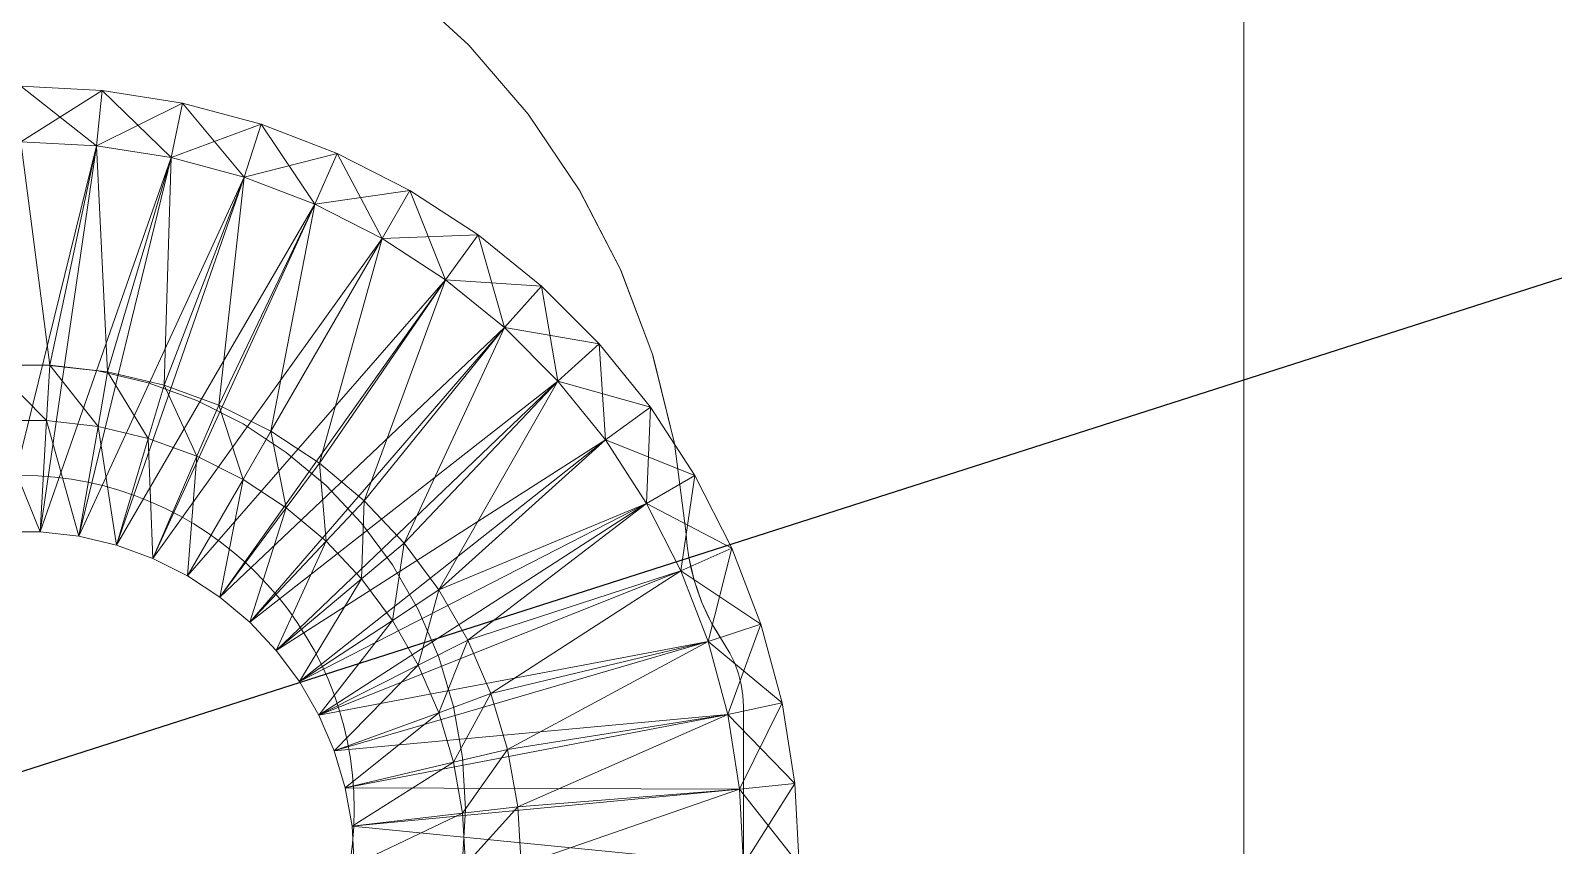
# Model space of a CAD drawing. Header units: millimetres. Extents: x 0 to 420, y 0 to 297.
# Drawn here: x 275.029 to 276.741, y 261.131 to 262.047 of the extents above; entities that cross this region are included whole.
import ezdxf

# ---------------------------------------------------------------- set-up
doc = ezdxf.new("R2010")
doc.units = ezdxf.units.MM
doc.layers.add('1', color=7, linetype='Continuous', true_color=0xffffff)
doc.layers.add('171', color=7, linetype='Continuous', true_color=0xffffff)
doc.dimstyles.get("Standard").update_dxf_attribs({"dimtxt": 0.18, "dimasz": 0.18, "dimexe": 0.18, "dimexo": 0.0625, "dimgap": 0.09, "dimtad": 0, "dimtih": 1, "dimtoh": 1, "dimdec": 4, "dimzin": 0, "dimdsep": 46, "dimtxsty": 'Standard', "dimcen": 0.09, "dimadec": 0, "dimazin": 0, "dimtfac": 1, "dimtdec": 4, "dimtofl": 0, "dimtmove": 0, "dimatfit": 3, "dimfxl": 1, "dimtolj": 1, "dimtzin": 0, "dimarcsym": 0})

msp = doc.modelspace()

# ---------------------------------------------------------------- linework, layer by layer
at = {"layer": '1', "color": 3, "linetype": 'Continuous', "lineweight": 18}
for p, q in [((275.1093, 261.9796), (275.0178, 261.9844)), ((275.0178, 261.9844), (275.1093, 261.9796)), ((275.0178, 261.9844), (275.1093, 261.9796)), ((275.1093, 261.9796), (275.0178, 261.9844)), ((275.0178, 261.9844), (275.1093, 261.9796)), ((275.1028, 261.9174), (275.0178, 261.9844)), ((275.0178, 261.9844), (275.1028, 261.9174)), ((275.1093, 261.9796), (275.0178, 261.9844)), ((275.1093, 261.9796), (275.0178, 261.9219)), ((275.0178, 261.9219), (275.1093, 261.9796)), ((275.1028, 261.9174), (275.1093, 261.9796)), ((275.1093, 261.9796), (275.1028, 261.9174)), ((275.1028, 261.9174), (275.1093, 261.9796)), ((275.1093, 261.9796), (275.1028, 261.9174)), ((275.1998, 261.9653), (275.1093, 261.9796)), ((275.1093, 261.9796), (275.1998, 261.9653)), ((275.1093, 261.9796), (275.1998, 261.9653)), ((275.1998, 261.9653), (275.1093, 261.9796)), ((275.1093, 261.9796), (275.1998, 261.9653)), ((275.1868, 261.9041), (275.1093, 261.9796)), ((275.1093, 261.9796), (275.1868, 261.9041)), ((275.1998, 261.9653), (275.1093, 261.9796)), ((275.1998, 261.9653), (275.1028, 261.9174)), ((275.1028, 261.9174), (275.1998, 261.9653)), ((275.1868, 261.9041), (275.1998, 261.9653)), ((275.1998, 261.9653), (275.1868, 261.9041)), ((275.1868, 261.9041), (275.1998, 261.9653)), ((275.1998, 261.9653), (275.1868, 261.9041)), ((275.2882, 261.9415), (275.1998, 261.9653)), ((275.1998, 261.9653), (275.2882, 261.9415)), ((275.1998, 261.9653), (275.2882, 261.9415)), ((275.2882, 261.9415), (275.1998, 261.9653)), ((275.1998, 261.9653), (275.2882, 261.9415)), ((275.2689, 261.8821), (275.1998, 261.9653)), ((275.1998, 261.9653), (275.2689, 261.8821)), ((275.2882, 261.9415), (275.1998, 261.9653)), ((275.2882, 261.9415), (275.1868, 261.9041)), ((275.1868, 261.9041), (275.2882, 261.9415)), ((275.2689, 261.8821), (275.2882, 261.9415)), ((275.2882, 261.9415), (275.2689, 261.8821)), ((275.2689, 261.8821), (275.2882, 261.9415)), ((275.2882, 261.9415), (275.2689, 261.8821)), ((275.3737, 261.9087), (275.2882, 261.9415)), ((275.2882, 261.9415), (275.3737, 261.9087)), ((275.2882, 261.9415), (275.3737, 261.9087)), ((275.3737, 261.9087), (275.2882, 261.9415)), ((275.2882, 261.9415), (275.3737, 261.9087)), ((275.3483, 261.8516), (275.2882, 261.9415)), ((275.2882, 261.9415), (275.3483, 261.8516)), ((275.3737, 261.9087), (275.2882, 261.9415)), ((275.1028, 261.9174), (275.0178, 261.9219)), ((275.0178, 261.9219), (275.1028, 261.9174)), ((275.0505, 261.6709), (275.0178, 261.9219)), ((275.0178, 261.9219), (275.1028, 261.9174)), ((275.0178, 261.9219), (275.0505, 261.6709)), ((275.1028, 261.9174), (275.0178, 261.9219)), ((274.996, 261.4837), (275.1028, 261.9174)), ((275.1028, 261.9174), (274.996, 261.4837)), ((275.0396, 261.4837), (275.1028, 261.9174)), ((275.1028, 261.9174), (275.0396, 261.4837)), ((275.0396, 261.4837), (275.1868, 261.9041)), ((275.1868, 261.9041), (275.0396, 261.4837)), ((275.1028, 261.9174), (275.0505, 261.6709)), ((275.0505, 261.6709), (275.1028, 261.9174)), ((275.083, 261.4787), (275.1868, 261.9041)), ((275.1868, 261.9041), (275.083, 261.4787)), ((275.1868, 261.9041), (275.1028, 261.9174)), ((275.1028, 261.9174), (275.1868, 261.9041)), ((275.1155, 261.6633), (275.1028, 261.9174)), ((275.1028, 261.9174), (275.1868, 261.9041)), ((275.1028, 261.9174), (275.1155, 261.6633)), ((275.1868, 261.9041), (275.1028, 261.9174)), ((275.1868, 261.9041), (275.1155, 261.6633)), ((275.1155, 261.6633), (275.1868, 261.9041)), ((275.1792, 261.6482), (275.1868, 261.9041)), ((275.1868, 261.9041), (275.1792, 261.6482)), ((275.2689, 261.8821), (275.1868, 261.9041)), ((275.1868, 261.9041), (275.2689, 261.8821)), ((275.1868, 261.9041), (275.2689, 261.8821)), ((275.2689, 261.8821), (275.1868, 261.9041)), ((275.3737, 261.9087), (275.2689, 261.8821)), ((275.2689, 261.8821), (275.3737, 261.9087)), ((275.3483, 261.8516), (275.3737, 261.9087)), ((275.3737, 261.9087), (275.3483, 261.8516)), ((275.3483, 261.8516), (275.3737, 261.9087)), ((275.3737, 261.9087), (275.3483, 261.8516)), ((275.4553, 261.8671), (275.3737, 261.9087)), ((275.3737, 261.9087), (275.4553, 261.8671)), ((275.3737, 261.9087), (275.4553, 261.8671)), ((275.4553, 261.8671), (275.3737, 261.9087)), ((275.3737, 261.9087), (275.4553, 261.8671)), ((275.4241, 261.813), (275.3737, 261.9087)), ((275.3737, 261.9087), (275.4241, 261.813)), ((275.4553, 261.8671), (275.3737, 261.9087)), ((275.083, 261.4787), (275.2689, 261.8821)), ((275.2689, 261.8821), (275.083, 261.4787)), ((275.1254, 261.4686), (275.2689, 261.8821)), ((275.2689, 261.8821), (275.1254, 261.4686)), ((275.2689, 261.8821), (275.1792, 261.6482)), ((275.1792, 261.6482), (275.2689, 261.8821)), ((275.2406, 261.6259), (275.2689, 261.8821)), ((275.2689, 261.8821), (275.2406, 261.6259)), ((275.3483, 261.8516), (275.2689, 261.8821)), ((275.2689, 261.8821), (275.3483, 261.8516)), ((275.2689, 261.8821), (275.3483, 261.8516)), ((275.3483, 261.8516), (275.2689, 261.8821)), ((275.4553, 261.8671), (275.3483, 261.8516)), ((275.3483, 261.8516), (275.4553, 261.8671)), ((275.4241, 261.813), (275.4553, 261.8671)), ((275.4553, 261.8671), (275.4241, 261.813)), ((275.4241, 261.813), (275.4553, 261.8671)), ((275.4553, 261.8671), (275.4241, 261.813)), ((275.5321, 261.8173), (275.4553, 261.8671)), ((275.4553, 261.8671), (275.5321, 261.8173)), ((275.4553, 261.8671), (275.5321, 261.8173)), ((275.5321, 261.8173), (275.4553, 261.8671)), ((275.4553, 261.8671), (275.5321, 261.8173)), ((275.4954, 261.7667), (275.4553, 261.8671)), ((275.4553, 261.8671), (275.4954, 261.7667)), ((275.5321, 261.8173), (275.4553, 261.8671)), ((275.1254, 261.4686), (275.3483, 261.8516)), ((275.3483, 261.8516), (275.1254, 261.4686)), ((275.1664, 261.4537), (275.3483, 261.8516)), ((275.3483, 261.8516), (275.1664, 261.4537)), ((275.3483, 261.8516), (275.2406, 261.6259)), ((275.2406, 261.6259), (275.3483, 261.8516)), ((275.2991, 261.5965), (275.3483, 261.8516)), ((275.3483, 261.8516), (275.2991, 261.5965)), ((275.4241, 261.813), (275.3483, 261.8516)), ((275.3483, 261.8516), (275.4241, 261.813)), ((275.3483, 261.8516), (275.4241, 261.813)), ((275.4241, 261.813), (275.3483, 261.8516)), ((275.5321, 261.8173), (275.4241, 261.813)), ((275.4241, 261.813), (275.5321, 261.8173)), ((275.5321, 261.8173), (275.4954, 261.7667)), ((275.4954, 261.7667), (275.5321, 261.8173)), ((275.4954, 261.7667), (275.5321, 261.8173)), ((275.5321, 261.8173), (275.4954, 261.7667)), ((275.5321, 261.8173), (275.6033, 261.7596)), ((275.6033, 261.7596), (275.5321, 261.8173)), ((275.5321, 261.8173), (275.6033, 261.7596)), ((275.5321, 261.8173), (275.6033, 261.7596)), ((275.6033, 261.7596), (275.5321, 261.8173)), ((275.5615, 261.7132), (275.5321, 261.8173)), ((275.5321, 261.8173), (275.5615, 261.7132)), ((275.6033, 261.7596), (275.5321, 261.8173)), ((275.1664, 261.4537), (275.4241, 261.813)), ((275.4241, 261.813), (275.1664, 261.4537)), ((275.2053, 261.4341), (275.4241, 261.813)), ((275.4241, 261.813), (275.2053, 261.4341)), ((275.4241, 261.813), (275.2991, 261.5965)), ((275.2991, 261.5965), (275.4241, 261.813)), ((275.3537, 261.5606), (275.4241, 261.813)), ((275.4241, 261.813), (275.3537, 261.5606)), ((275.4954, 261.7667), (275.4241, 261.813)), ((275.4241, 261.813), (275.4954, 261.7667)), ((275.4241, 261.813), (275.4954, 261.7667)), ((275.4954, 261.7667), (275.4241, 261.813)), ((275.2053, 261.4341), (275.4954, 261.7667)), ((275.4954, 261.7667), (275.2053, 261.4341)), ((275.2418, 261.4102), (275.4954, 261.7667)), ((275.4954, 261.7667), (275.2418, 261.4102)), ((275.4954, 261.7667), (275.3537, 261.5606)), ((275.3537, 261.5606), (275.4954, 261.7667)), ((275.4038, 261.5185), (275.4954, 261.7667)), ((275.4954, 261.7667), (275.4038, 261.5185)), ((275.6033, 261.7596), (275.4954, 261.7667)), ((275.5615, 261.7132), (275.4954, 261.7667)), ((275.4954, 261.7667), (275.6033, 261.7596)), ((275.4954, 261.7667), (275.5615, 261.7132)), ((275.4954, 261.7667), (275.5615, 261.7132)), ((275.5615, 261.7132), (275.4954, 261.7667)), ((275.6033, 261.7596), (275.5615, 261.7132)), ((275.5615, 261.7132), (275.6033, 261.7596)), ((275.5615, 261.7132), (275.6033, 261.7596)), ((275.6033, 261.7596), (275.5615, 261.7132)), ((275.6033, 261.7596), (275.6681, 261.6949)), ((275.6681, 261.6949), (275.6033, 261.7596)), ((275.6033, 261.7596), (275.6681, 261.6949)), ((275.6033, 261.7596), (275.6681, 261.6949)), ((275.6681, 261.6949), (275.6033, 261.7596)), ((275.6216, 261.653), (275.6033, 261.7596)), ((275.6033, 261.7596), (275.6216, 261.653)), ((275.6681, 261.6949), (275.6033, 261.7596)), ((275.2418, 261.4102), (275.5615, 261.7132)), ((275.5615, 261.7132), (275.2418, 261.4102)), ((275.2752, 261.3821), (275.5615, 261.7132)), ((275.5615, 261.7132), (275.2752, 261.3821)), ((275.5615, 261.7132), (275.4038, 261.5185)), ((275.4038, 261.5185), (275.5615, 261.7132)), ((275.4487, 261.4709), (275.5615, 261.7132)), ((275.5615, 261.7132), (275.4487, 261.4709)), ((275.6681, 261.6949), (275.5615, 261.7132)), ((275.6216, 261.653), (275.5615, 261.7132)), ((275.5615, 261.7132), (275.6681, 261.6949)), ((275.5615, 261.7132), (275.6216, 261.653)), ((275.5615, 261.7132), (275.6216, 261.653)), ((275.6216, 261.653), (275.5615, 261.7132)), ((275.6681, 261.6949), (275.6216, 261.653)), ((275.6216, 261.653), (275.6681, 261.6949)), ((275.6216, 261.653), (275.6681, 261.6949)), ((275.6681, 261.6949), (275.6216, 261.653)), ((275.6681, 261.6949), (275.7257, 261.6237)), ((275.7257, 261.6237), (275.6681, 261.6949)), ((275.6681, 261.6949), (275.7257, 261.6237)), ((275.6681, 261.6949), (275.7257, 261.6237)), ((275.7257, 261.6237), (275.6681, 261.6949)), ((275.6752, 261.587), (275.6681, 261.6949)), ((275.6681, 261.6949), (275.6752, 261.587)), ((275.7257, 261.6237), (275.6681, 261.6949)), ((275.0505, 261.6709), (274.9851, 261.6709)), ((275.0469, 261.6085), (274.9851, 261.6709)), ((274.9851, 261.6709), (275.0505, 261.6709)), ((274.9851, 261.6709), (275.0469, 261.6085)), ((275.0505, 261.6709), (275.0469, 261.6085)), ((275.0469, 261.6085), (275.0505, 261.6709)), ((275.1155, 261.6633), (275.0505, 261.6709)), ((275.1047, 261.6018), (275.0505, 261.6709)), ((275.0505, 261.6709), (275.1155, 261.6633)), ((275.0505, 261.6709), (275.1047, 261.6018)), ((275.1155, 261.6633), (275.1047, 261.6018)), ((275.1047, 261.6018), (275.1155, 261.6633)), ((275.1792, 261.6482), (275.1155, 261.6633)), ((275.1612, 261.5884), (275.1155, 261.6633)), ((275.1155, 261.6633), (275.1792, 261.6482)), ((275.1155, 261.6633), (275.1612, 261.5884)), ((275.1792, 261.6482), (275.1612, 261.5884)), ((275.1612, 261.5884), (275.1792, 261.6482)), ((275.2406, 261.6259), (275.1792, 261.6482)), ((275.2159, 261.5685), (275.1792, 261.6482)), ((275.1792, 261.6482), (275.2406, 261.6259)), ((275.1792, 261.6482), (275.2159, 261.5685)), ((275.2752, 261.3821), (275.6216, 261.653)), ((275.6216, 261.653), (275.2752, 261.3821)), ((275.3051, 261.3504), (275.6216, 261.653)), ((275.6216, 261.653), (275.3051, 261.3504)), ((275.6216, 261.653), (275.4487, 261.4709)), ((275.4487, 261.4709), (275.6216, 261.653)), ((275.4878, 261.4185), (275.6216, 261.653)), ((275.6216, 261.653), (275.4878, 261.4185)), ((275.7257, 261.6237), (275.6216, 261.653)), ((275.6752, 261.587), (275.6216, 261.653)), ((275.6216, 261.653), (275.7257, 261.6237)), ((275.6216, 261.653), (275.6752, 261.587)), ((275.6216, 261.653), (275.6752, 261.587)), ((275.6752, 261.587), (275.6216, 261.653)), ((275.2406, 261.6259), (275.2159, 261.5685)), ((275.2159, 261.5685), (275.2406, 261.6259)), ((275.2991, 261.5965), (275.2406, 261.6259)), ((275.2678, 261.5424), (275.2406, 261.6259)), ((275.2406, 261.6259), (275.2991, 261.5965)), ((275.2406, 261.6259), (275.2678, 261.5424)), ((275.7257, 261.6237), (275.6752, 261.587)), ((275.6752, 261.587), (275.7257, 261.6237)), ((275.6752, 261.587), (275.7257, 261.6237)), ((275.7257, 261.6237), (275.6752, 261.587)), ((275.7215, 261.5156), (275.7257, 261.6237)), ((275.7257, 261.6237), (275.7215, 261.5156)), ((275.7257, 261.6237), (275.7756, 261.5469)), ((275.7756, 261.5469), (275.7257, 261.6237)), ((275.7257, 261.6237), (275.7756, 261.5469)), ((275.7257, 261.6237), (275.7756, 261.5469)), ((275.7756, 261.5469), (275.7257, 261.6237)), ((275.7756, 261.5469), (275.7257, 261.6237)), ((275.0469, 261.6085), (274.9888, 261.6085)), ((275.0469, 261.6085), (274.9888, 261.6085)), ((274.9888, 261.6085), (275.0469, 261.6085)), ((275.0469, 261.6085), (274.9888, 261.6085)), ((274.9888, 261.6085), (275.0469, 261.6085)), ((275.0396, 261.4837), (274.9888, 261.6085)), ((274.9888, 261.6085), (275.0469, 261.6085)), ((274.9888, 261.6085), (275.0396, 261.4837)), ((275.0469, 261.6085), (275.0396, 261.4837)), ((275.0396, 261.4837), (275.0469, 261.6085)), ((275.1047, 261.6018), (275.0469, 261.6085)), ((275.1047, 261.6018), (275.0469, 261.6085)), ((275.0469, 261.6085), (275.1047, 261.6018)), ((275.1047, 261.6018), (275.0469, 261.6085)), ((275.0469, 261.6085), (275.1047, 261.6018)), ((275.083, 261.4787), (275.0469, 261.6085)), ((275.0469, 261.6085), (275.1047, 261.6018)), ((275.0469, 261.6085), (275.083, 261.4787)), ((275.1047, 261.6018), (275.083, 261.4787)), ((275.083, 261.4787), (275.1047, 261.6018)), ((275.1612, 261.5884), (275.1047, 261.6018)), ((275.1612, 261.5884), (275.1047, 261.6018)), ((275.1047, 261.6018), (275.1612, 261.5884)), ((275.1612, 261.5884), (275.1047, 261.6018)), ((275.1047, 261.6018), (275.1612, 261.5884)), ((275.1254, 261.4686), (275.1047, 261.6018)), ((275.1047, 261.6018), (275.1612, 261.5884)), ((275.1047, 261.6018), (275.1254, 261.4686)), ((275.2991, 261.5965), (275.2678, 261.5424)), ((275.2678, 261.5424), (275.2991, 261.5965)), ((275.3537, 261.5606), (275.2991, 261.5965)), ((275.3164, 261.5104), (275.2991, 261.5965)), ((275.2991, 261.5965), (275.3537, 261.5606)), ((275.2991, 261.5965), (275.3164, 261.5104)), ((275.1612, 261.5884), (275.1254, 261.4686)), ((275.1254, 261.4686), (275.1612, 261.5884)), ((275.2159, 261.5685), (275.1612, 261.5884)), ((275.2159, 261.5685), (275.1612, 261.5884)), ((275.1612, 261.5884), (275.2159, 261.5685)), ((275.2159, 261.5685), (275.1612, 261.5884)), ((275.1612, 261.5884), (275.2159, 261.5685)), ((275.1664, 261.4537), (275.1612, 261.5884)), ((275.1612, 261.5884), (275.2159, 261.5685)), ((275.1612, 261.5884), (275.1664, 261.4537)), ((275.3051, 261.3504), (275.6752, 261.587)), ((275.6752, 261.587), (275.3051, 261.3504)), ((275.3311, 261.3154), (275.6752, 261.587)), ((275.6752, 261.587), (275.3311, 261.3154)), ((275.4878, 261.4185), (275.6752, 261.587)), ((275.6752, 261.587), (275.4878, 261.4185)), ((275.7756, 261.5469), (275.6752, 261.587)), ((275.7215, 261.5156), (275.6752, 261.587)), ((275.6752, 261.587), (275.7756, 261.5469)), ((275.6752, 261.587), (275.7215, 261.5156)), ((275.6752, 261.587), (275.7215, 261.5156)), ((275.7215, 261.5156), (275.6752, 261.587)), ((275.2159, 261.5685), (275.1664, 261.4537)), ((275.1664, 261.4537), (275.2159, 261.5685)), ((275.2053, 261.4341), (275.2159, 261.5685)), ((275.2159, 261.5685), (275.2053, 261.4341)), ((275.2678, 261.5424), (275.2159, 261.5685)), ((275.2678, 261.5424), (275.2159, 261.5685)), ((275.2159, 261.5685), (275.2678, 261.5424)), ((275.2678, 261.5424), (275.2159, 261.5685)), ((275.2159, 261.5685), (275.2678, 261.5424)), ((275.2159, 261.5685), (275.2678, 261.5424)), ((275.3537, 261.5606), (275.3164, 261.5104)), ((275.3164, 261.5104), (275.3537, 261.5606)), ((275.4038, 261.5185), (275.3537, 261.5606)), ((275.361, 261.4731), (275.3537, 261.5606)), ((275.3537, 261.5606), (275.4038, 261.5185)), ((275.3537, 261.5606), (275.361, 261.4731)), ((275.2678, 261.5424), (275.2053, 261.4341)), ((275.2053, 261.4341), (275.2678, 261.5424)), ((275.2418, 261.4102), (275.2678, 261.5424)), ((275.2678, 261.5424), (275.2418, 261.4102)), ((275.3164, 261.5104), (275.2678, 261.5424)), ((275.3164, 261.5104), (275.2678, 261.5424)), ((275.2678, 261.5424), (275.3164, 261.5104)), ((275.3164, 261.5104), (275.2678, 261.5424)), ((275.2678, 261.5424), (275.3164, 261.5104)), ((275.2678, 261.5424), (275.3164, 261.5104)), ((275.7756, 261.5469), (275.7215, 261.5156)), ((275.7215, 261.5156), (275.7756, 261.5469)), ((275.7215, 261.5156), (275.7756, 261.5469)), ((275.7756, 261.5469), (275.7215, 261.5156)), ((275.7601, 261.4398), (275.7756, 261.5469)), ((275.7756, 261.5469), (275.7601, 261.4398)), ((275.7756, 261.5469), (275.8172, 261.4653)), ((275.8172, 261.4653), (275.7756, 261.5469)), ((275.7756, 261.5469), (275.8172, 261.4653)), ((275.7756, 261.5469), (275.8172, 261.4653)), ((275.8172, 261.4653), (275.7756, 261.5469)), ((275.8172, 261.4653), (275.7756, 261.5469)), ((275.3164, 261.5104), (275.2418, 261.4102)), ((275.2418, 261.4102), (275.3164, 261.5104)), ((275.2752, 261.3821), (275.3164, 261.5104)), ((275.3164, 261.5104), (275.2752, 261.3821)), ((275.361, 261.4731), (275.3164, 261.5104)), ((275.361, 261.4731), (275.3164, 261.5104)), ((275.3164, 261.5104), (275.361, 261.4731)), ((275.361, 261.4731), (275.3164, 261.5104)), ((275.3164, 261.5104), (275.361, 261.4731)), ((275.3164, 261.5104), (275.361, 261.4731)), ((275.3311, 261.3154), (275.7215, 261.5156)), ((275.7215, 261.5156), (275.3311, 261.3154)), ((275.7215, 261.5156), (275.3529, 261.2777)), ((275.3529, 261.2777), (275.7215, 261.5156)), ((275.4038, 261.5185), (275.361, 261.4731)), ((275.361, 261.4731), (275.4038, 261.5185)), ((275.4009, 261.4308), (275.4038, 261.5185)), ((275.4038, 261.5185), (275.4009, 261.4308)), ((275.4487, 261.4709), (275.4038, 261.5185)), ((275.4038, 261.5185), (275.4487, 261.4709)), ((275.7215, 261.5156), (275.4878, 261.4185)), ((275.4878, 261.4185), (275.7215, 261.5156)), ((275.7215, 261.5156), (275.5205, 261.3618)), ((275.5205, 261.3618), (275.7215, 261.5156)), ((275.8172, 261.4653), (275.7215, 261.5156)), ((275.7601, 261.4398), (275.7215, 261.5156)), ((275.7215, 261.5156), (275.8172, 261.4653)), ((275.7215, 261.5156), (275.7601, 261.4398)), ((275.7215, 261.5156), (275.7601, 261.4398)), ((275.7601, 261.4398), (275.7215, 261.5156)), ((275.0396, 261.4837), (274.996, 261.4837)), ((275.0396, 261.4837), (274.996, 261.4837)), ((274.996, 261.4837), (275.0396, 261.4837)), ((275.0396, 261.4837), (274.996, 261.4837)), ((274.996, 261.4837), (275.0396, 261.4837)), ((274.996, 261.4837), (275.0396, 261.4837)), ((275.083, 261.4787), (275.0396, 261.4837)), ((275.083, 261.4787), (275.0396, 261.4837)), ((275.0396, 261.4837), (275.083, 261.4787)), ((275.083, 261.4787), (275.0396, 261.4837)), ((275.0396, 261.4837), (275.083, 261.4787)), ((275.0396, 261.4837), (275.083, 261.4787)), ((275.1254, 261.4686), (275.083, 261.4787)), ((275.1254, 261.4686), (275.083, 261.4787)), ((275.083, 261.4787), (275.1254, 261.4686)), ((275.1254, 261.4686), (275.083, 261.4787)), ((275.083, 261.4787), (275.1254, 261.4686)), ((275.083, 261.4787), (275.1254, 261.4686)), ((275.361, 261.4731), (275.2752, 261.3821)), ((275.2752, 261.3821), (275.361, 261.4731)), ((275.3051, 261.3504), (275.361, 261.4731)), ((275.361, 261.4731), (275.3051, 261.3504)), ((275.4009, 261.4308), (275.361, 261.4731)), ((275.4009, 261.4308), (275.361, 261.4731)), ((275.361, 261.4731), (275.4009, 261.4308)), ((275.4009, 261.4308), (275.361, 261.4731)), ((275.361, 261.4731), (275.4009, 261.4308)), ((275.361, 261.4731), (275.4009, 261.4308)), ((275.1664, 261.4537), (275.1254, 261.4686)), ((275.1664, 261.4537), (275.1254, 261.4686)), ((275.1254, 261.4686), (275.1664, 261.4537)), ((275.1664, 261.4537), (275.1254, 261.4686)), ((275.1254, 261.4686), (275.1664, 261.4537)), ((275.1254, 261.4686), (275.1664, 261.4537)), ((275.4487, 261.4709), (275.4009, 261.4308)), ((275.4009, 261.4308), (275.4487, 261.4709)), ((275.4356, 261.3841), (275.4487, 261.4709)), ((275.4487, 261.4709), (275.4356, 261.3841)), ((275.4878, 261.4185), (275.4487, 261.4709)), ((275.4487, 261.4709), (275.4878, 261.4185)), ((275.8172, 261.4653), (275.7601, 261.4398)), ((275.7601, 261.4398), (275.8172, 261.4653)), ((275.7601, 261.4398), (275.8172, 261.4653)), ((275.8172, 261.4653), (275.7601, 261.4398)), ((275.7906, 261.3605), (275.8172, 261.4653)), ((275.8172, 261.4653), (275.7906, 261.3605)), ((275.8172, 261.4653), (275.85, 261.3798)), ((275.85, 261.3798), (275.8172, 261.4653)), ((275.8172, 261.4653), (275.85, 261.3798)), ((275.8172, 261.4653), (275.85, 261.3798)), ((275.85, 261.3798), (275.8172, 261.4653)), ((275.85, 261.3798), (275.8172, 261.4653)), ((275.2053, 261.4341), (275.1664, 261.4537)), ((275.2053, 261.4341), (275.1664, 261.4537)), ((275.1664, 261.4537), (275.2053, 261.4341)), ((275.2053, 261.4341), (275.1664, 261.4537)), ((275.1664, 261.4537), (275.2053, 261.4341)), ((275.1664, 261.4537), (275.2053, 261.4341)), ((275.3529, 261.2777), (275.7601, 261.4398)), ((275.7601, 261.4398), (275.3529, 261.2777)), ((275.7601, 261.4398), (275.5205, 261.3618)), ((275.5205, 261.3618), (275.7601, 261.4398)), ((275.7601, 261.4398), (275.5464, 261.3018)), ((275.5464, 261.3018), (275.7601, 261.4398)), ((275.85, 261.3798), (275.7601, 261.4398)), ((275.7906, 261.3605), (275.7601, 261.4398)), ((275.7601, 261.4398), (275.85, 261.3798)), ((275.7601, 261.4398), (275.7906, 261.3605)), ((275.7601, 261.4398), (275.7906, 261.3605)), ((275.7906, 261.3605), (275.7601, 261.4398)), ((275.2418, 261.4102), (275.2053, 261.4341)), ((275.2418, 261.4102), (275.2053, 261.4341)), ((275.2053, 261.4341), (275.2418, 261.4102)), ((275.2418, 261.4102), (275.2053, 261.4341)), ((275.2053, 261.4341), (275.2418, 261.4102)), ((275.2053, 261.4341), (275.2418, 261.4102)), ((275.4009, 261.4308), (275.3051, 261.3504)), ((275.3051, 261.3504), (275.4009, 261.4308)), ((275.3311, 261.3154), (275.4009, 261.4308)), ((275.4009, 261.4308), (275.3311, 261.3154)), ((275.4356, 261.3841), (275.4009, 261.4308)), ((275.4356, 261.3841), (275.4009, 261.4308)), ((275.4009, 261.4308), (275.4356, 261.3841)), ((275.4356, 261.3841), (275.4009, 261.4308)), ((275.4009, 261.4308), (275.4356, 261.3841)), ((275.4009, 261.4308), (275.4356, 261.3841)), ((275.2752, 261.3821), (275.2418, 261.4102)), ((275.2752, 261.3821), (275.2418, 261.4102)), ((275.2418, 261.4102), (275.2752, 261.3821)), ((275.2752, 261.3821), (275.2418, 261.4102)), ((275.2418, 261.4102), (275.2752, 261.3821)), ((275.2418, 261.4102), (275.2752, 261.3821)), ((275.4878, 261.4185), (275.4356, 261.3841)), ((275.4356, 261.3841), (275.4878, 261.4185)), ((275.4647, 261.3338), (275.4878, 261.4185)), ((275.4878, 261.4185), (275.4647, 261.3338)), ((275.5205, 261.3618), (275.4878, 261.4185)), ((275.4878, 261.4185), (275.5205, 261.3618)), ((275.3051, 261.3504), (275.2752, 261.3821)), ((275.3051, 261.3504), (275.2752, 261.3821)), ((275.2752, 261.3821), (275.3051, 261.3504)), ((275.3051, 261.3504), (275.2752, 261.3821)), ((275.2752, 261.3821), (275.3051, 261.3504)), ((275.2752, 261.3821), (275.3051, 261.3504)), ((275.4356, 261.3841), (275.3311, 261.3154)), ((275.3311, 261.3154), (275.4356, 261.3841)), ((275.3529, 261.2777), (275.4356, 261.3841)), ((275.4356, 261.3841), (275.3529, 261.2777)), ((275.4647, 261.3338), (275.4356, 261.3841)), ((275.4647, 261.3338), (275.4356, 261.3841)), ((275.4356, 261.3841), (275.4647, 261.3338)), ((275.4647, 261.3338), (275.4356, 261.3841)), ((275.4356, 261.3841), (275.4647, 261.3338)), ((275.4356, 261.3841), (275.4647, 261.3338)), ((275.85, 261.3798), (275.7906, 261.3605)), ((275.7906, 261.3605), (275.85, 261.3798)), ((275.7906, 261.3605), (275.85, 261.3798)), ((275.85, 261.3798), (275.7906, 261.3605)), ((275.8126, 261.2783), (275.85, 261.3798)), ((275.85, 261.3798), (275.8126, 261.2783)), ((275.85, 261.3798), (275.8737, 261.2913)), ((275.8737, 261.2913), (275.85, 261.3798)), ((275.85, 261.3798), (275.8737, 261.2913)), ((275.85, 261.3798), (275.8737, 261.2913)), ((275.8737, 261.2913), (275.85, 261.3798)), ((275.8737, 261.2913), (275.85, 261.3798)), ((275.3529, 261.2777), (275.7906, 261.3605)), ((275.7906, 261.3605), (275.3529, 261.2777)), ((275.3702, 261.2376), (275.7906, 261.3605)), ((275.7906, 261.3605), (275.3702, 261.2376)), ((275.5205, 261.3618), (275.4647, 261.3338)), ((275.4647, 261.3338), (275.5205, 261.3618)), ((275.4877, 261.2804), (275.5205, 261.3618)), ((275.5205, 261.3618), (275.4877, 261.2804)), ((275.5464, 261.3018), (275.5205, 261.3618)), ((275.5205, 261.3618), (275.5464, 261.3018)), ((275.7906, 261.3605), (275.5464, 261.3018)), ((275.5464, 261.3018), (275.7906, 261.3605)), ((275.7906, 261.3605), (275.5652, 261.2391)), ((275.5652, 261.2391), (275.7906, 261.3605)), ((275.8737, 261.2913), (275.7906, 261.3605)), ((275.8126, 261.2783), (275.7906, 261.3605)), ((275.7906, 261.3605), (275.8737, 261.2913)), ((275.7906, 261.3605), (275.8126, 261.2783)), ((275.7906, 261.3605), (275.8126, 261.2783)), ((275.8126, 261.2783), (275.7906, 261.3605)), ((275.3311, 261.3154), (275.3051, 261.3504)), ((275.3311, 261.3154), (275.3051, 261.3504)), ((275.3051, 261.3504), (275.3311, 261.3154)), ((275.3311, 261.3154), (275.3051, 261.3504)), ((275.3051, 261.3504), (275.3311, 261.3154)), ((275.3051, 261.3504), (275.3311, 261.3154)), ((275.4647, 261.3338), (275.3529, 261.2777)), ((275.3529, 261.2777), (275.4647, 261.3338)), ((275.3702, 261.2376), (275.4647, 261.3338)), ((275.4647, 261.3338), (275.3702, 261.2376)), ((275.4877, 261.2804), (275.4647, 261.3338)), ((275.4877, 261.2804), (275.4647, 261.3338)), ((275.4647, 261.3338), (275.4877, 261.2804)), ((275.4877, 261.2804), (275.4647, 261.3338)), ((275.4647, 261.3338), (275.4877, 261.2804)), ((275.4647, 261.3338), (275.4877, 261.2804)), ((275.3529, 261.2777), (275.3311, 261.3154)), ((275.3529, 261.2777), (275.3311, 261.3154)), ((275.3311, 261.3154), (275.3529, 261.2777)), ((275.3529, 261.2777), (275.3311, 261.3154)), ((275.3311, 261.3154), (275.3529, 261.2777)), ((275.3311, 261.3154), (275.3529, 261.2777)), ((275.5464, 261.3018), (275.4877, 261.2804)), ((275.4877, 261.2804), (275.5464, 261.3018)), ((275.5044, 261.2247), (275.5464, 261.3018)), ((275.5464, 261.3018), (275.5044, 261.2247)), ((275.5652, 261.2391), (275.5464, 261.3018)), ((275.5464, 261.3018), (275.5652, 261.2391)), ((275.8737, 261.2913), (275.8126, 261.2783)), ((275.8126, 261.2783), (275.8737, 261.2913)), ((275.8126, 261.2783), (275.8737, 261.2913)), ((275.8737, 261.2913), (275.8126, 261.2783)), ((275.8259, 261.1943), (275.8737, 261.2913)), ((275.8737, 261.2913), (275.8259, 261.1943)), ((275.8737, 261.2913), (275.888, 261.2008)), ((275.888, 261.2008), (275.8737, 261.2913)), ((275.8737, 261.2913), (275.888, 261.2008)), ((275.8737, 261.2913), (275.888, 261.2008)), ((275.888, 261.2008), (275.8737, 261.2913)), ((275.888, 261.2008), (275.8737, 261.2913)), ((275.3702, 261.2376), (275.3529, 261.2777)), ((275.3702, 261.2376), (275.3529, 261.2777)), ((275.3529, 261.2777), (275.3702, 261.2376)), ((275.3702, 261.2376), (275.3529, 261.2777)), ((275.3529, 261.2777), (275.3702, 261.2376)), ((275.3529, 261.2777), (275.3702, 261.2376)), ((275.4877, 261.2804), (275.3702, 261.2376)), ((275.3702, 261.2376), (275.4877, 261.2804)), ((275.3702, 261.2376), (275.8126, 261.2783)), ((275.8126, 261.2783), (275.3702, 261.2376)), ((275.3827, 261.1959), (275.4877, 261.2804)), ((275.4877, 261.2804), (275.3827, 261.1959)), ((275.3827, 261.1959), (275.8126, 261.2783)), ((275.8126, 261.2783), (275.3827, 261.1959)), ((275.5044, 261.2247), (275.4877, 261.2804)), ((275.5044, 261.2247), (275.4877, 261.2804)), ((275.4877, 261.2804), (275.5044, 261.2247)), ((275.5044, 261.2247), (275.4877, 261.2804)), ((275.4877, 261.2804), (275.5044, 261.2247)), ((275.4877, 261.2804), (275.5044, 261.2247)), ((275.8126, 261.2783), (275.5652, 261.2391)), ((275.5652, 261.2391), (275.8126, 261.2783)), ((275.8126, 261.2783), (275.5765, 261.1747)), ((275.5765, 261.1747), (275.8126, 261.2783)), ((275.888, 261.2008), (275.8126, 261.2783)), ((275.8259, 261.1943), (275.8126, 261.2783)), ((275.8126, 261.2783), (275.888, 261.2008)), ((275.8126, 261.2783), (275.8259, 261.1943)), ((275.8259, 261.1943), (275.8126, 261.2783)), ((275.8126, 261.2783), (275.8259, 261.1943)), ((275.3827, 261.1959), (275.3702, 261.2376)), ((275.3827, 261.1959), (275.3702, 261.2376)), ((275.3702, 261.2376), (275.3827, 261.1959)), ((275.3827, 261.1959), (275.3702, 261.2376)), ((275.3702, 261.2376), (275.3827, 261.1959)), ((275.3702, 261.2376), (275.3827, 261.1959)), ((275.5652, 261.2391), (275.5044, 261.2247)), ((275.5044, 261.2247), (275.5652, 261.2391)), ((275.5145, 261.1674), (275.5652, 261.2391)), ((275.5652, 261.2391), (275.5145, 261.1674)), ((275.5765, 261.1747), (275.5652, 261.2391)), ((275.5652, 261.2391), (275.5765, 261.1747)), ((275.5044, 261.2247), (275.3827, 261.1959)), ((275.3827, 261.1959), (275.5044, 261.2247)), ((275.3903, 261.1529), (275.5044, 261.2247)), ((275.5044, 261.2247), (275.3903, 261.1529)), ((275.5145, 261.1674), (275.5044, 261.2247)), ((275.5145, 261.1674), (275.5044, 261.2247)), ((275.5044, 261.2247), (275.5145, 261.1674)), ((275.5145, 261.1674), (275.5044, 261.2247)), ((275.5044, 261.2247), (275.5145, 261.1674)), ((275.5044, 261.2247), (275.5145, 261.1674)), ((275.888, 261.2008), (275.8259, 261.1943)), ((275.8259, 261.1943), (275.888, 261.2008)), ((275.888, 261.2008), (275.8259, 261.1943)), ((275.8259, 261.1943), (275.888, 261.2008)), ((275.8303, 261.1094), (275.888, 261.2008)), ((275.888, 261.2008), (275.8303, 261.1094)), ((275.8928, 261.1094), (275.888, 261.2008)), ((275.8928, 261.1094), (275.888, 261.2008)), ((275.888, 261.2008), (275.8928, 261.1094)), ((275.888, 261.2008), (275.8928, 261.1094)), ((275.8928, 261.1094), (275.888, 261.2008)), ((275.888, 261.2008), (275.8928, 261.1094)), ((275.3827, 261.1959), (275.8259, 261.1943)), ((275.3903, 261.1529), (275.3827, 261.1959)), ((275.3903, 261.1529), (275.3827, 261.1959)), ((275.3827, 261.1959), (275.3903, 261.1529)), ((275.3903, 261.1529), (275.3827, 261.1959)), ((275.3827, 261.1959), (275.3903, 261.1529)), ((275.3827, 261.1959), (275.3903, 261.1529)), ((275.8259, 261.1943), (275.3827, 261.1959)), ((275.3903, 261.1529), (275.8259, 261.1943)), ((275.8259, 261.1943), (275.3903, 261.1529)), ((275.8259, 261.1943), (275.5765, 261.1747)), ((275.5765, 261.1747), (275.8259, 261.1943)), ((275.8259, 261.1943), (275.5803, 261.1094)), ((275.5803, 261.1094), (275.8259, 261.1943)), ((275.8259, 261.1943), (275.8303, 261.1094)), ((275.8303, 261.1094), (275.8259, 261.1943)), ((275.8259, 261.1943), (275.8303, 261.1094)), ((275.8259, 261.1943), (275.8928, 261.1094)), ((275.8303, 261.1094), (275.8259, 261.1943)), ((275.8928, 261.1094), (275.8259, 261.1943)), ((275.5145, 261.1674), (275.3903, 261.1529)), ((275.3903, 261.1529), (275.5145, 261.1674)), ((275.3928, 261.1094), (275.5145, 261.1674)), ((275.5145, 261.1674), (275.3928, 261.1094)), ((275.5765, 261.1747), (275.5145, 261.1674)), ((275.5145, 261.1674), (275.5765, 261.1747)), ((275.5178, 261.1094), (275.5145, 261.1674)), ((275.5145, 261.1674), (275.5178, 261.1094)), ((275.5178, 261.1094), (275.5145, 261.1674)), ((275.5145, 261.1674), (275.5178, 261.1094)), ((275.5178, 261.1094), (275.5145, 261.1674)), ((275.5145, 261.1674), (275.5178, 261.1094)), ((275.5178, 261.1094), (275.5765, 261.1747)), ((275.5765, 261.1747), (275.5178, 261.1094)), ((275.5803, 261.1094), (275.5765, 261.1747)), ((275.5765, 261.1747), (275.5803, 261.1094)), ((275.3903, 261.1529), (275.8303, 261.1094)), ((275.3928, 261.1094), (275.3903, 261.1529)), ((275.3928, 261.1094), (275.3903, 261.1529)), ((275.3903, 261.1529), (275.3928, 261.1094)), ((275.3928, 261.1094), (275.3903, 261.1529)), ((275.3903, 261.1529), (275.3928, 261.1094)), ((275.3903, 261.1529), (275.3928, 261.1094)), ((275.8303, 261.1094), (275.3903, 261.1529))]:
    msp.add_line(p, q, dxfattribs=at)
at = {"layer": '1', "color": 155, "linetype": 'Continuous', "lineweight": 18}
for points in [[(276.3933, 260.6609), (276.3928, 260.6719), (276.3928, 262.6719), (276.393, 262.6783), (276.393, 262.6783)], [(275.4463, 262.0996), (275.4466, 262.0994), (275.5216, 262.0304)], [(275.4466, 262.0994), (275.5217, 262.0302)], [(275.5216, 262.0304), (275.5883, 261.9528), (275.5883, 261.9528)], [(275.5883, 261.9528), (275.5883, 261.9528), (275.6455, 261.868)], [(275.6455, 261.8682), (275.6923, 261.7775)], [(275.6455, 261.868), (275.6923, 261.7774), (275.7283, 261.6819)], [(275.6925, 261.7771), (275.6925, 261.7771), (275.7283, 261.6819), (275.7285, 261.6814)], [(275.7283, 261.6819), (275.7529, 261.5828)], [(275.7285, 261.6814), (275.7529, 261.5828), (275.753, 261.5821)], [(274.9888, 261.671), (275.0469, 261.671), (275.1047, 261.6643), (275.1612, 261.6509), (275.2159, 261.631), (275.2678, 261.6049), (275.3164, 261.5729), (275.361, 261.5356), (275.4009, 261.4933), (275.4356, 261.4466), (275.4647, 261.3963), (275.4877, 261.3429), (275.5044, 261.2872), (275.5145, 261.2299), (275.5178, 261.1719), (275.5145, 261.1138)], [(275.7529, 261.5828), (275.7658, 261.4815), (275.7659, 261.4806), (275.7671, 261.4678), (275.769, 261.4552), (275.775, 261.4294)], [(275.7658, 261.4815), (275.7659, 261.4806), (275.7671, 261.4679)], [(275.769, 261.4552), (275.7717, 261.4421), (275.775, 261.4294)], [(275.775, 261.4294), (275.779, 261.4167), (275.7836, 261.4043)], [(275.775, 261.4294), (275.7836, 261.4043)], [(275.7836, 261.4043), (275.789, 261.392), (275.7949, 261.3804)], [(275.7836, 261.4043), (275.7949, 261.3804)], [(275.7949, 261.3804), (275.7969, 261.3768), (275.8086, 261.3577)], [(275.7949, 261.3804), (275.8086, 261.3577)], [(275.8086, 261.3577), (275.8151, 261.3471), (275.8205, 261.3359), (275.8248, 261.3242), (275.8279, 261.3121), (275.8297, 261.2998), (275.8303, 261.2873), (275.8303, 260.1808), (275.8304, 260.1697), (275.8313, 260.1569)]]:
    msp.add_lwpolyline(points, dxfattribs=at)
msp.add_circle((275.0178, 261.1719), 0.375, dxfattribs=at)

# ---------------------------------------------------------------- leaders
at = {"layer": '171', "color": 156, "linetype": 'Continuous', "lineweight": 13}
msp.add_leader([(279.0951, 262.5199), (266.6512, 258.5336)], dimstyle='Standard', override={"dimasz": 0.3}, dxfattribs=at)

doc.saveas('drawing.dxf')
